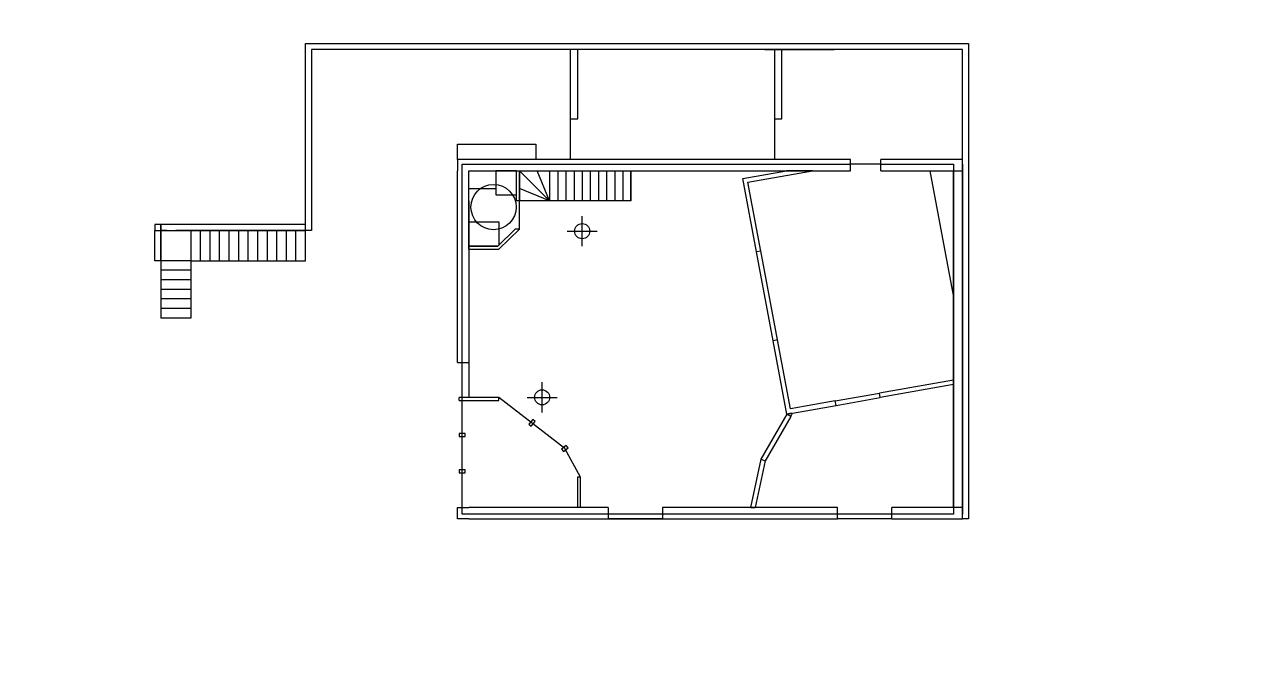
# Paper-space layout 'rez-de-chaussee' of a CAD drawing. Header units: centimetres. Extents: x -76 to 331, y -24 to 187.
# The model-space entities are those that its viewports show. They can reach past a viewport. Long polylines and large blocks are cut down to what shows.
import ezdxf

# ---------------------------------------------------------------- set-up
doc = ezdxf.new("R2010")
doc.units = ezdxf.units.CM
doc.header["$PDMODE"] = 34
doc.header["$PDSIZE"] = 500
for name, color, linetype in [('A-Wall', 30, 'Continuous'), ('AC-Calcul ratios', 4, 'Continuous'), ('I-Cloison', 11, 'Continuous'), ('I-STAIRS', 44, 'Continuous'), ('Isolant pourtour radier', 36, 'Continuous'), ('Mobilier PMR', 201, 'Continuous'), ('Mur de soutenement', 1, 'Continuous'), ('Portes', 3, 'Continuous'), ('Radier', 5, 'Continuous'), ('Title Block', 250, 'Continuous')]:
    doc.layers.add(name, color=color, linetype=linetype)
doc.layers.get('Title Block').off()

msp = doc.modelspace()

# ---------------------------------------------------------------- linework, layer by layer
at = {"layer": 'A-Wall'}
for p, q in [((272886, 101653), (272886, 102033)), ((273886, 101653), (273886, 102033)), ((260221, 95292), (259841, 95292)), ((259841, 90493), (260221, 90493)), ((264841, 90493), (264841, 90115)), ((266641, 90493), (266641, 90113)), ((272451, 90113), (272451, 90493)), ((274251, 90113), (274251, 90493))]:
    msp.add_line(p, q, dxfattribs=at)
for points in [[(272886, 102033), (259841, 102033), (259841, 101653)], [(273886, 101653), (276301, 101653), (276601, 101653), (276601, 102033), (275471, 102033), (273886, 102033)], [(259841, 95293), (259841, 101653)], [(260221, 101653), (272886, 101653)], [(260221, 100653), (260221, 95293)], [(260221, 90113), (259841, 90113), (259841, 90493)], [(264841, 90493), (260221, 90493)], [(260221, 90113), (272451, 90113)], [(272451, 90493), (266641, 90493)], [(274251, 90113), (276601, 90113), (276601, 90493), (274251, 90493)]]:
    msp.add_lwpolyline(points, dxfattribs=at)
at = {"layer": 'AC-Calcul ratios'}
for p, q in [((260221, 99553), (260221, 101653)), ((260221, 101653), (262021, 101653)), ((269309, 101397), (270760, 101653)), ((269481, 101275), (271623, 101653)), ((271623, 101653), (270760, 101653)), ((269764, 98967), (269309, 101397)), ((269911, 98993), (269482, 101275)), ((261181, 99157), (261758, 99723)), ((261221, 99057), (261901, 99723)), ((261901, 99723), (261758, 99723)), ((260221, 99157), (261181, 99157)), ((260221, 99057), (260221, 99157)), ((260221, 99057), (261221, 99057)), ((269911, 98993), (269764, 98967)), ((270464, 96047), (270316, 96021)), ((270772, 93587), (270316, 96021)), ((270893, 93763), (270464, 96047)), ((276301, 94716), (273847, 94283)), ((276301, 94564), (276301, 94716)), ((273873, 94134), (273847, 94283)), ((276301, 94564), (273873, 94135)), ((270772, 93587), (272407, 93875)), ((272380, 94025), (270893, 93763)), ((272407, 93875), (272380, 94025)), ((270930, 93615), (270772, 93587)), ((270902, 93512), (270772, 93587)), ((270902, 93512), (270965, 93621)), ((269909, 92093), (269562, 90493)), ((270051, 92038), (269716, 90493)), ((269909, 92093), (270051, 92038)), ((269562, 90493), (269716, 90493))]:
    msp.add_line(p, q, dxfattribs=at)
for points in [[(259841, 102033), (259841, 102533), (262441, 102533), (262441, 102033)], [(261801, 101653), (261901, 101653), (261901, 100653), (261801, 100653)]]:
    msp.add_lwpolyline(points, close=True, dxfattribs=at)
msp.add_lwpolyline([(275516, 101653), (276301, 97466)], dxfattribs=at)
at = {"layer": 'I-Cloison'}
for p, q in [((263585, 103373), (263586, 102033)), ((270361, 103373), (270361, 102033)), ((276301, 101653), (276301, 95653)), ((259901, 94043), (259901, 94143))]:
    msp.add_line(p, q, dxfattribs=at)
for points in [[(259901, 94043), (261221, 94043), (261221, 94143), (259901, 94143)], [(263921, 90495), (263921, 91495), (263821, 91495), (263821, 90495)]]:
    msp.add_lwpolyline(points, dxfattribs=at)
for points in [[(262341, 93403), (262213, 93249), (262289, 93185), (262418, 93338)], [(259901, 92843), (260101, 92843), (260101, 92943), (259901, 92943)], [(263453, 92547), (263300, 92419), (263364, 92342), (263518, 92471)], [(259901, 91643), (260101, 91643), (260101, 91743), (259901, 91743)]]:
    msp.add_lwpolyline(points, close=True, dxfattribs=at)
at = {"layer": 'I-STAIRS'}
for p, q in [((262901, 100653), (261901, 101653)), ((262901, 100653), (262487, 101653)), ((262901, 101653), (262901, 100653)), ((263171, 101653), (263171, 100653)), ((263441, 101653), (263441, 100653)), ((263711, 101653), (263711, 100653)), ((263981, 101653), (263981, 100653)), ((264251, 101653), (264251, 100653)), ((264521, 101653), (264521, 100653)), ((264791, 101653), (264791, 100653)), ((265061, 101653), (265061, 100653)), ((265331, 101653), (265331, 100653)), ((265601, 100653), (265601, 101653)), ((262901, 100653), (261901, 101067)), ((254801, 99673), (250501, 99673)), ((251318, 98673), (251318, 99673)), ((251635, 98673), (251635, 99673)), ((251951, 98673), (251951, 99673)), ((252268, 98673), (252268, 99673)), ((252585, 98673), (252585, 99673)), ((252901, 98673), (252901, 99673)), ((253218, 98673), (253218, 99673)), ((253535, 98673), (253535, 99673)), ((253851, 98673), (253851, 99673)), ((254168, 98673), (254168, 99673)), ((254485, 98673), (254485, 99673)), ((254801, 98673), (254801, 99673)), ((250001, 98673), (250001, 96773)), ((251001, 98356), (250001, 98356)), ((251001, 98673), (254801, 98673)), ((251001, 98673), (251001, 96773)), ((251001, 98039), (250001, 98039)), ((251001, 97723), (250001, 97723)), ((251001, 97406), (250001, 97406)), ((251001, 97089), (250001, 97089)), ((251001, 96773), (250001, 96773))]:
    msp.add_line(p, q, dxfattribs=at)
for points in [[(261901, 101653), (265601, 101653), (265601, 100653), (261901, 100653)], [(250001, 99673), (251001, 99673), (251001, 98673), (250001, 98673)]]:
    msp.add_lwpolyline(points, close=True, dxfattribs=at)
at = {"layer": 'Isolant pourtour radier'}
for points in [[(276301, 90493), (276301, 101653)], [(276601, 101873), (276601, 90273)]]:
    msp.add_lwpolyline(points, dxfattribs=at)
at = {"layer": 'Mobilier PMR'}
for points in [[(260221, 101653), (261121, 101653), (261121, 101053), (260221, 101053)], [(261801, 101653), (261121, 101653), (261121, 100853), (261801, 100853)]]:
    msp.add_lwpolyline(points, close=True, dxfattribs=at)
msp.add_lwpolyline([(261181, 99157), (260221, 99157), (260221, 99957), (261221, 99957), (261221, 99197)], dxfattribs=at)
msp.add_circle((261040, 100452), 750, dxfattribs=at)
at = {"layer": 'Mur de soutenement'}
for p, q in [((254801, 99873), (250001, 99873)), ((250001, 99873), (250001, 99673)), ((250001, 99673), (254801, 99673)), ((250201, 99673), (250001, 99673)), ((254801, 99673), (254801, 99873)), ((254801, 99673), (254801, 99873))]:
    msp.add_line(p, q, dxfattribs=at)
for points in [[(254801, 105673), (254801, 105873), (276801, 105873), (276801, 105673)], [(255001, 105673), (255001, 99673), (254801, 99673), (254801, 105873), (255001, 105873)], [(276601, 105673), (255001, 105673)], [(263585, 105673), (263585, 103373), (263835, 103373), (263835, 105673), (263585, 105673)], [(270041, 105673), (272341, 105673)], [(270361, 105673), (270361, 103373), (270611, 103373), (270611, 105673), (270361, 105673)], [(276601, 105873), (276801, 105873), (276801, 90113), (276601, 90113), (276601, 105673)]]:
    msp.add_lwpolyline(points, dxfattribs=at)
for points in [[(249801, 99673), (250001, 99673), (250001, 99873), (249801, 99873)], [(249801, 99673), (250001, 99673), (250001, 98673), (249801, 98673)]]:
    msp.add_lwpolyline(points, close=True, dxfattribs=at)
at = {"layer": 'Portes'}
for p, q in [((273886, 101873), (272886, 101873)), ((261901, 99723), (261901, 100653)), ((270316, 96021), (269764, 98967)), ((270464, 96049), (269912, 98995)), ((260001, 90493), (260001, 95293)), ((260221, 95292), (260221, 94143)), ((272381, 94023), (273847, 94282)), ((263409, 92445), (261221, 94143)), ((272407, 93875), (273873, 94134)), ((270772, 93587), (269909, 92093)), ((270902, 93512), (270039, 92018)), ((263921, 91495), (263409, 92445)), ((266641, 90115), (264841, 90115)), ((274251, 90113), (272451, 90113))]:
    msp.add_line(p, q, dxfattribs=at)
for p in [(263981, 99653), (262651, 94143)]:
    msp.add_point(p, dxfattribs=at)
at = {"layer": 'Radier'}
msp.add_lwpolyline([(273886, 101873), (276301, 101873), (276301, 90273), (260001, 90273), (260001, 101873), (272886, 101873)], dxfattribs=at)

psp = doc.layouts.new('rez-de-chaussee')

# ---------------------------------------------------------------- viewports
at = {"layer": 'Title Block', "view_target_point": (16313.45, 2053.84)}
psp.add_viewport(center=(127.44, 81.59), size=(407.74, 211.8048), view_center_point=(249553.3, 93857.16), view_height=21180.4765, dxfattribs=at)

doc.saveas('drawing.dxf')
